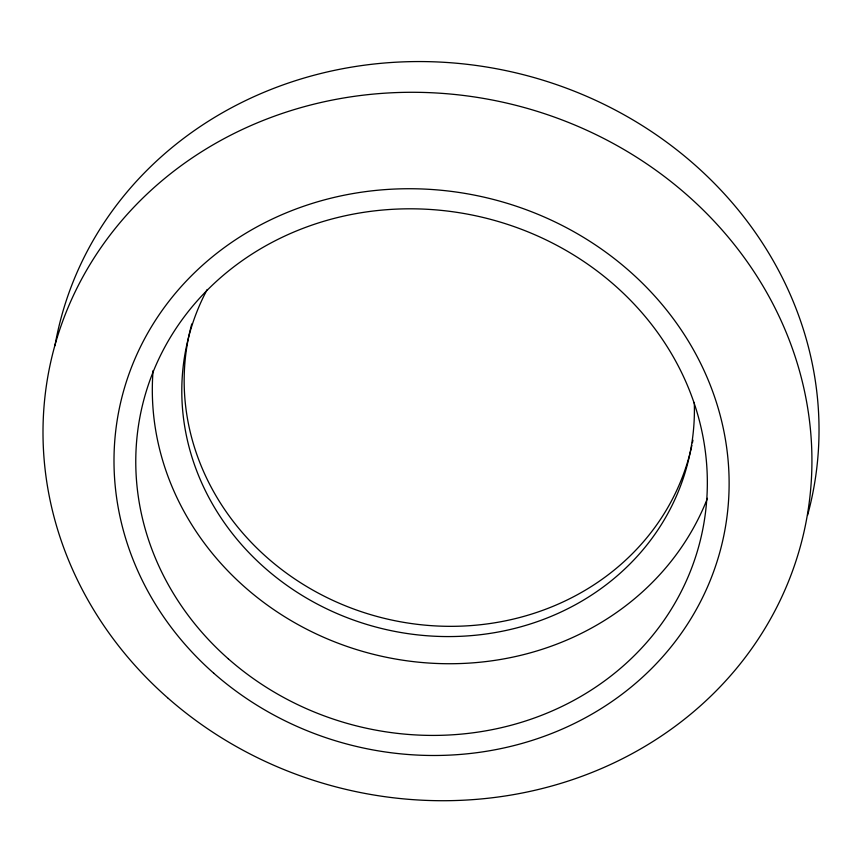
<?xml version="1.0" encoding="UTF-8"?>
<svg xmlns="http://www.w3.org/2000/svg" width="862" height="862" viewBox="0 0 862 862"><rect width="100%" height="100%" fill="white"/><g stroke="black" fill="none" stroke-linecap="round" stroke-linejoin="round"><path stroke-width="1.29" d="M707.454 498.29A287.003 261.983 13 0 1 379.291 655.723A287.003 261.983 13 0 1 153.091 370.541M694.287 402.435A257.404 234.96 13 0 1 384.98 629.303A257.404 234.96 13 0 1 207.203 289.492M691.874 445.395A257.404 234.96 13 0 1 384.495 618.388A257.404 234.96 13 0 1 191.773 323.94M692.94 440.159A257.404 234.96 13 0 1 692.423 442.777M54.952 345.673A386.101 352.439 13 0 1 511.683 71.88A386.101 352.439 13 0 1 807.565 515.293M228.365 658.87A287.003 261.983 13 0 0 700.537 539.472A287.003 261.983 13 0 0 335.771 217.989A287.003 261.983 13 0 0 228.365 658.87M167.573 697.746A386.101 352.439 13 0 0 802.77 537.134A386.101 352.439 13 0 0 312.055 104.636A386.101 352.439 13 0 0 167.573 697.746M213.636 673.103A308.876 281.96 13 0 0 721.796 544.612A308.876 281.96 13 0 0 329.23 198.616A308.876 281.96 13 0 0 213.636 673.103"/></g></svg>
